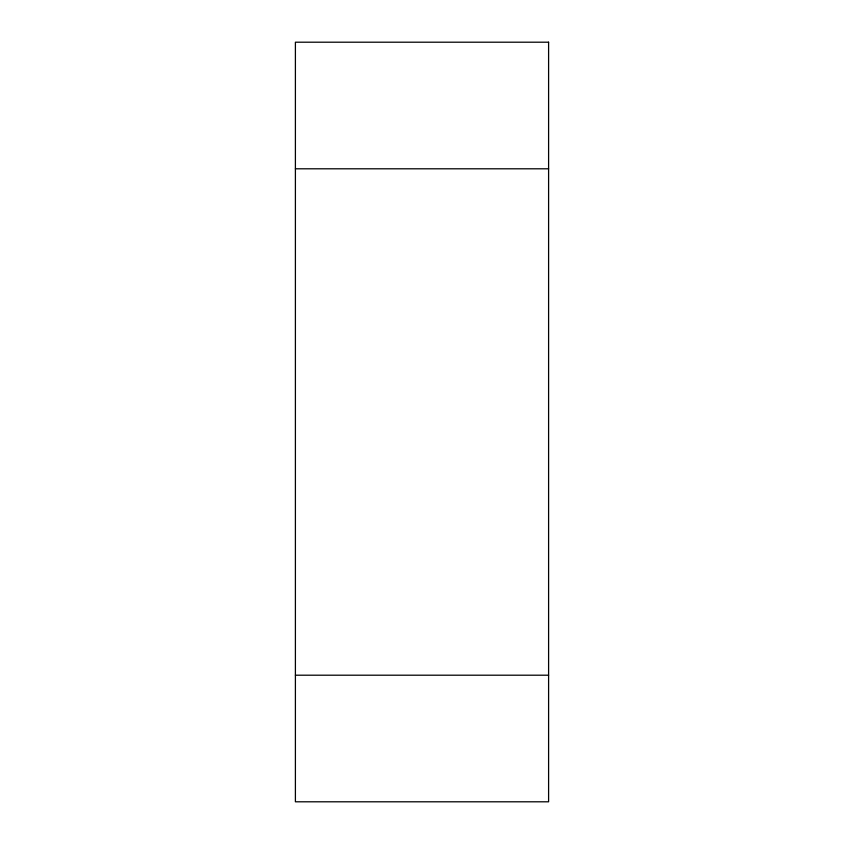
<?xml version="1.0" encoding="UTF-8"?>
<svg xmlns="http://www.w3.org/2000/svg" width="844" height="844" viewBox="0 0 844 844"><rect width="100%" height="100%" fill="white"/><g stroke="black" fill="none" stroke-linecap="round" stroke-linejoin="round"><path stroke-width="1.27" d="M295.4 168.8L548.6 168.8M295.4 675.2L548.6 675.2M548.6 42.2L295.4 42.2L295.4 801.8L548.6 801.8L548.6 42.2"/></g></svg>
